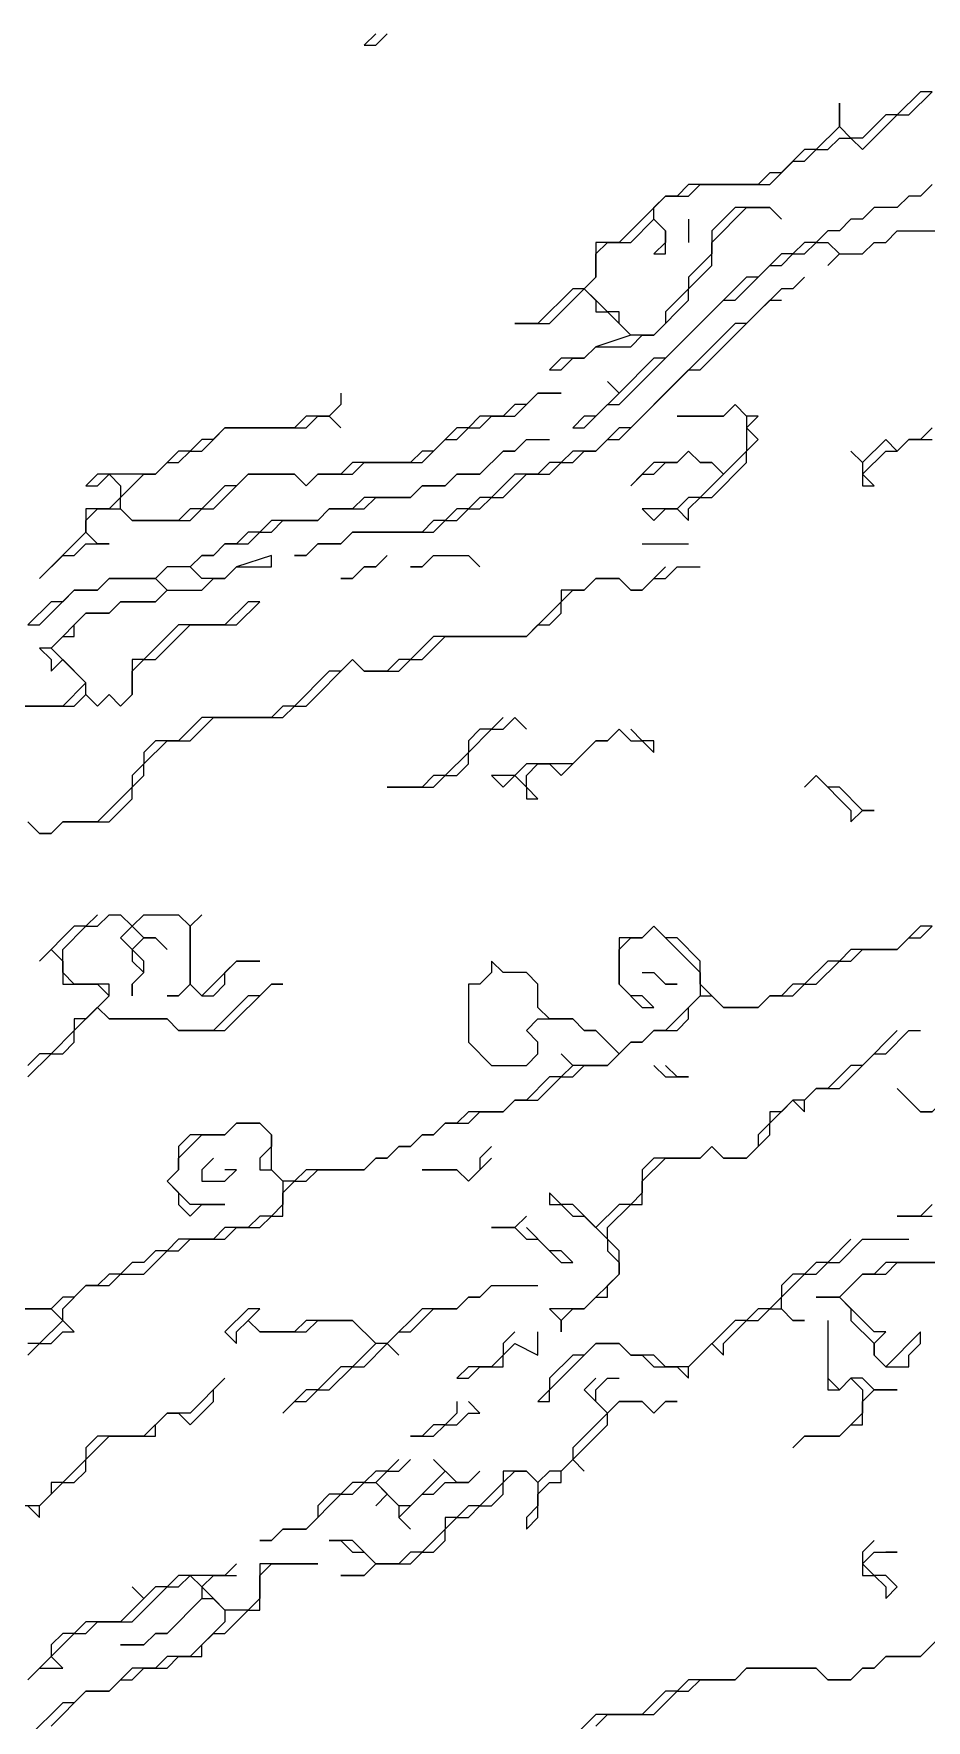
# Model space of a CAD drawing. Header units: metres. Extents: x 76363 to 76886, y 81203 to 81673.
# Drawn here: x 76630.8 to 76661.6, y 81321.6 to 81379.8 of the extents above; entities that cross this region are included whole.
import ezdxf

# ---------------------------------------------------------------- set-up
doc = ezdxf.new("R2010")
doc.units = ezdxf.units.M

msp = doc.modelspace()

# ---------------------------------------------------------------- linework, layer by layer
for points in [[(76642.6, 81379.8, 219.35), (76642.2, 81379.4, 219.33), (76642.6, 81379.4, 219.33), (76643, 81379.8, 219.345)], [(76661.8, 81377.8, 220.5), (76661.4, 81377.8, 220.425), (76660.6, 81377, 220.47), (76660.2, 81377, 220.425), (76659.4, 81376.2, 220.51), (76659, 81376.2, 220.457), (76658.6, 81376.6, 220.23), (76658.6, 81377.4, 220.22), (76658.6, 81376.6, 220.23), (76657.8, 81375.8, 220.31), (76657.4, 81375.8, 220.2), (76656.6, 81375, 220.24), (76656.2, 81375, 220.16), (76655.8, 81374.6, 220.18), (76653.4, 81374.6, 219.885), (76653, 81374.2, 219.865), (76652.6, 81374.2, 219.83), (76651, 81372.6, 219.76), (76650.2, 81372.6, 219.77), (76650.2, 81371.4, 219.72), (76649.8, 81371, 219.647), (76649.4, 81371, 219.62), (76648.2, 81369.8, 219.65), (76647.4, 81369.8, 219.655), (76648.6, 81369.8, 219.57), (76649.8, 81371, 219.647), (76650.2, 81370.6, 219.75), (76650.2, 81370.2, 219.82), (76650.6, 81370.2, 220.045), (76651.4, 81369.4, 220.43), (76650.2, 81369, 219.99), (76649.8, 81368.6, 220.06), (76649, 81368.6, 219.953), (76648.6, 81368.2, 219.96), (76649, 81368.2, 219.96), (76649.4, 81368.6, 220.015), (76649.8, 81368.6, 220.06), (76650.2, 81369, 219.99), (76651.4, 81369, 220.423), (76651.8, 81369.4, 220.655), (76652.2, 81369.4, 220.76), (76653.4, 81370.6, 220.648), (76653.4, 81371, 220.61), (76654.2, 81371.8, 220.817), (76654.2, 81372.6, 220.44), (76655.4, 81373.8, 220.34), (76656.2, 81373.8, 220.62), (76656.6, 81373.4, 221.057), (76656.2, 81373.8, 220.62), (76655, 81373.8, 220.295), (76654.2, 81373, 220.345), (76654.2, 81372.2, 220.58), (76653.4, 81371.4, 220.47), (76653.4, 81371, 220.61), (76652.6, 81370.2, 220.73), (76652.6, 81369.8, 220.71), (76652.2, 81369.4, 220.76), (76651.4, 81369.4, 220.43), (76651, 81369.8, 220.227), (76651, 81370.2, 220.23), (76650.6, 81370.2, 220.045), (76649.8, 81371, 219.647), (76650.2, 81371.4, 219.72), (76650.2, 81372.2, 219.75), (76650.6, 81372.6, 219.77), (76651.4, 81372.6, 219.76), (76652.2, 81373.4, 219.83), (76652.6, 81373, 220.09), (76652.6, 81372.6, 220.15), (76652.2, 81372.2, 220.05), (76652.6, 81372.2, 220.16), (76652.6, 81373, 220.09), (76652.2, 81373.4, 219.83), (76652.2, 81373.8, 219.885), (76652.6, 81374.2, 219.83), (76653.4, 81374.2, 219.9), (76653.8, 81374.6, 219.96), (76656.2, 81374.6, 220.22), (76657, 81375.4, 220.25), (76657.4, 81375.4, 220.303), (76657.8, 81375.8, 220.31), (76658.2, 81375.8, 220.34), (76658.6, 81376.2, 220.337), (76659, 81376.2, 220.457), (76659.4, 81375.8, 220.605), (76660.6, 81377, 220.47), (76661, 81377, 220.575), (76661.8, 81377.8, 220.5)], [(76661.8, 81374.6, 222.55), (76661.4, 81374.2, 222.737), (76661, 81374.2, 222.407), (76660.6, 81373.8, 222.542), (76659.8, 81373.8, 222.125), (76659.4, 81373.4, 222.357), (76659, 81373.4, 222.284), (76658.6, 81373, 222.365), (76658.2, 81373, 222.283), (76657.8, 81372.6, 222.302), (76657.4, 81372.6, 222.113), (76657, 81372.2, 222.268), (76656.6, 81372.2, 222.026), (76655.8, 81371.4, 222.043), (76655.4, 81371.4, 221.79), (76652.6, 81368.6, 221.498), (76652.2, 81368.6, 221.18), (76651, 81367.4, 221.355), (76650.6, 81367.8, 220.78), (76651, 81367.4, 221.355), (76650.2, 81366.6, 221.605), (76649.8, 81366.6, 221.264), (76649.4, 81366.2, 221.288), (76649.8, 81366.2, 221.508), (76650.6, 81367, 221.39), (76651, 81367, 221.7), (76654.6, 81370.6, 221.633), (76655, 81370.6, 221.96), (76656.2, 81371.8, 222.063), (76656.6, 81371.8, 222.28), (76657, 81372.2, 222.268), (76657.4, 81372.2, 222.437), (76657.8, 81372.6, 222.302), (76658.2, 81372.6, 222.57), (76658.6, 81372.2, 222.783), (76658.2, 81371.8, 222.69), (76658.6, 81372.2, 222.783), (76659.4, 81372.2, 222.745), (76659.8, 81372.6, 222.795), (76660.2, 81372.6, 222.72), (76660.6, 81373, 222.775), (76662.2, 81373, 222.845)], [(76653.4, 81373.4, 220.02), (76653.4, 81372.6, 220.21)], [(76657.4, 81371.4, 222.68), (76657, 81371, 222.58), (76656.6, 81371, 222.51), (76655.4, 81369.8, 222.23), (76655, 81369.8, 222.187), (76651.4, 81366.2, 221.903), (76651, 81366.2, 222.085), (76650.2, 81365.4, 221.957), (76649.4, 81365.4, 221.82), (76649, 81365, 221.615), (76648.6, 81365, 221.545), (76648.2, 81364.6, 221.565), (76647.4, 81364.6, 221.685), (76646.6, 81363.8, 221.77), (76646.2, 81363.8, 221.765), (76645.8, 81363.4, 221.675), (76645.4, 81363.4, 221.52), (76645, 81363, 221.43), (76644.6, 81363, 221.43), (76644.2, 81362.6, 221.41), (76641.8, 81362.6, 221.65), (76641.4, 81362.2, 221.64), (76640.6, 81362.2, 221.8), (76640.2, 81361.8, 221.62), (76639.8, 81361.8, 221.62), (76640.2, 81361.8, 221.62), (76640.6, 81362.2, 221.8), (76641.4, 81362.2, 221.64), (76641.8, 81362.6, 221.65), (76644.6, 81362.6, 221.44), (76645, 81363, 221.43), (76645.4, 81363, 221.51), (76645.8, 81363.4, 221.675), (76646.2, 81363.4, 221.57), (76646.6, 81363.8, 221.77), (76647, 81363.8, 221.593), (76647.8, 81364.6, 221.57), (76648.6, 81364.6, 221.41), (76649, 81365, 221.615), (76649.4, 81365, 221.74), (76649.8, 81365.4, 221.9), (76650.2, 81365.4, 221.957), (76650.6, 81365.8, 222.07), (76651, 81365.8, 221.92), (76653.4, 81368.2, 222.02), (76653.8, 81368.2, 221.94), (76656.2, 81370.6, 222.41), (76656.6, 81370.6, 222.338)], [(76641.4, 81367.4, 219.88), (76641.4, 81367, 219.898), (76641, 81366.6, 219.84), (76640.2, 81366.6, 219.92), (76639.8, 81366.2, 219.96), (76637.4, 81366.2, 219.92), (76637, 81365.8, 219.895), (76636.6, 81365.8, 219.9), (76636.2, 81365.4, 219.92), (76635.8, 81365.4, 219.92), (76635, 81364.6, 219.927), (76633, 81364.6, 219.86), (76632.6, 81364.2, 219.845), (76633, 81364.2, 219.84), (76633.4, 81364.6, 219.86), (76633.8, 81364.2, 219.92), (76633.8, 81363.8, 220.01), (76633.4, 81363.4, 220.03), (76632.6, 81363.4, 219.89), (76632.6, 81362.6, 220.115), (76631, 81361, 220.505), (76631.8, 81361.8, 220.24), (76632.2, 81361.8, 220.273), (76632.6, 81362.2, 220.215), (76633.4, 81362.2, 220.51), (76633, 81362.2, 220.36), (76632.6, 81362.6, 220.115), (76632.6, 81363, 220.017), (76633, 81363.4, 219.995), (76633.8, 81363.4, 220.11), (76634.2, 81363, 220.28), (76636.2, 81363, 220.39), (76636.6, 81363.4, 220.365), (76637, 81363.4, 220.4), (76638.2, 81364.6, 220.215), (76639.8, 81364.6, 220.37), (76640.2, 81364.2, 220.465), (76640.6, 81364.6, 220.445), (76641.8, 81364.6, 220.48), (76642.2, 81365, 220.345), (76644.2, 81365, 220.49), (76645, 81365.8, 220.295), (76645.4, 81365.8, 220.4), (76645.8, 81366.2, 220.265), (76646.2, 81366.2, 220.32), (76646.6, 81366.6, 220.28), (76647.4, 81366.6, 220.27), (76648.2, 81367.4, 220.035), (76649, 81367.4, 220.27), (76648.2, 81367.4, 220.035), (76647.8, 81367, 220.07), (76647.4, 81367, 220.105), (76647, 81366.6, 220.28), (76646.2, 81366.6, 220.21), (76645.8, 81366.2, 220.265), (76645.4, 81366.2, 220.235), (76644.6, 81365.4, 220.355), (76644.2, 81365.4, 220.39), (76643.8, 81365, 220.53), (76641.8, 81365, 220.345), (76641.4, 81364.6, 220.37), (76640.6, 81364.6, 220.445), (76640.2, 81364.2, 220.465), (76639.8, 81364.6, 220.37), (76638.2, 81364.6, 220.215), (76637.8, 81364.2, 220.245), (76637.4, 81364.2, 220.28), (76636.6, 81363.4, 220.365), (76636.2, 81363.4, 220.33), (76635.8, 81363, 220.39), (76634.2, 81363, 220.28), (76633.8, 81363.4, 220.11), (76633.8, 81363.8, 220.01), (76634.6, 81364.6, 219.927), (76635, 81364.6, 219.927), (76635.4, 81365, 219.94), (76635.8, 81365, 219.94), (76636.2, 81365.4, 219.92), (76636.6, 81365.4, 219.93), (76637.4, 81366.2, 219.92), (76640.2, 81366.2, 219.94), (76640.6, 81366.6, 219.84), (76641, 81366.6, 219.84), (76641.4, 81366.2, 219.98), (76641, 81366.6, 219.84), (76641.4, 81367, 219.898)], [(76655, 81367, 220.23), (76654.6, 81366.6, 220.28), (76653, 81366.6, 221.073), (76654.6, 81366.6, 220.28), (76655, 81367, 220.23), (76655.4, 81366.6, 219.87), (76655.4, 81365.4, 218.563), (76654.6, 81364.6, 218), (76654.2, 81365, 218.752), (76653.8, 81365, 219.066), (76653.4, 81365.4, 219.82), (76653, 81365, 220.034), (76652.2, 81365, 220.665), (76651.4, 81364.2, 220.16), (76651.8, 81364.6, 220.37), (76652.2, 81364.6, 220.115), (76652.6, 81365, 220.37), (76653, 81365, 220.034), (76653.4, 81365.4, 219.82), (76653.8, 81365, 219.066), (76654.2, 81365, 218.752), (76654.6, 81364.6, 218), (76653.8, 81363.8, 217.377), (76653.4, 81363.8, 217.674), (76653, 81363.4, 217.54), (76651.8, 81363.4, 218.684), (76652.2, 81363, 217.443), (76652.6, 81363.4, 217.962), (76653, 81363.4, 217.54), (76653.4, 81363, 216.668), (76653.4, 81363.4, 216.99), (76653.8, 81363.8, 217.377), (76654.2, 81363.8, 217.273), (76655.4, 81365, 218.208), (76655.4, 81365.4, 218.563), (76655.8, 81365.8, 218.9), (76655.4, 81366.2, 219.468), (76655.8, 81366.6, 219.518), (76655.4, 81366.6, 219.87)], [(76661.8, 81366.2, 217.795), (76661.4, 81365.8, 217.563), (76661, 81365.8, 217.75), (76660.6, 81365.4, 217.5), (76660.2, 81365.8, 217.847), (76659.4, 81365, 217.486), (76659, 81365.4, 217.945), (76659.4, 81365, 217.486), (76659.4, 81364.2, 216.84), (76659.8, 81364.2, 216.835), (76659.4, 81364.6, 217.08), (76660.2, 81365.4, 217.46), (76660.6, 81365.4, 217.5), (76661, 81365.8, 217.75), (76661.8, 81365.8, 217.483)], [(76629.8, 81356.6, 221.138), (76632.2, 81356.6, 220.58), (76632.6, 81357, 220.33), (76633, 81356.6, 219.458), (76633.4, 81357, 219.292), (76633.8, 81356.6, 218.688), (76634.2, 81357, 218.715), (76634.2, 81357.8, 219.938), (76634.6, 81358.2, 220.32), (76635, 81358.2, 220.103), (76636.2, 81359.4, 221.015), (76637.8, 81359.4, 220.27), (76638.6, 81360.2, 220.717), (76638.2, 81360.2, 220.736), (76637.4, 81359.4, 220.455), (76635.8, 81359.4, 221.15), (76634.6, 81358.2, 220.32), (76634.2, 81358.2, 220.313), (76634.2, 81357, 218.715), (76633.8, 81356.6, 218.688), (76633.4, 81357, 219.292), (76633, 81356.6, 219.458), (76632.6, 81357, 220.33), (76632.6, 81357.4, 220.308), (76631.4, 81358.6, 221.75), (76631.8, 81359, 221.76), (76632.2, 81359, 221.57), (76632.2, 81359.4, 221.7), (76632.6, 81359.8, 221.6), (76633.4, 81359.8, 221.6), (76633.8, 81360.2, 221.73), (76635, 81360.2, 221.8), (76635.4, 81360.6, 221.743), (76636.6, 81360.6, 221.74), (76637, 81361, 221.715), (76637.4, 81361, 221.56), (76637.8, 81361.4, 221.615), (76639, 81361.4, 221.495), (76639, 81361.8, 221.63), (76637.8, 81361.4, 221.615), (76637.4, 81361, 221.56), (76636.6, 81361, 221.755), (76636.2, 81361.4, 221.352), (76636.6, 81361.8, 221.17), (76637, 81361.8, 221.215), (76637.4, 81362.2, 221.21), (76638.2, 81362.2, 221.495), (76638.6, 81362.6, 221.36), (76639, 81362.6, 221.563), (76639.4, 81363, 221.375), (76640.6, 81363, 221.525), (76641, 81363.4, 221.182), (76642.2, 81363.4, 221.32), (76642.6, 81363.8, 221.15), (76643.8, 81363.8, 221.19), (76644.2, 81364.2, 221.024), (76645, 81364.2, 221.29), (76645.4, 81364.6, 221.067), (76646.2, 81364.6, 221.305), (76647, 81365.4, 221.145), (76647.4, 81365.4, 221.165), (76647.8, 81365.8, 220.93), (76648.6, 81365.8, 221.12)], [(76647.8, 81365.8, 220.93), (76647.4, 81365.4, 221.165), (76647, 81365.4, 221.145), (76646.2, 81364.6, 221.305), (76645.4, 81364.6, 221.067), (76645, 81364.2, 221.29), (76644.2, 81364.2, 221.024), (76643.8, 81363.8, 221.19), (76642.2, 81363.8, 221.017), (76641.8, 81363.4, 221.23), (76641, 81363.4, 221.182), (76640.6, 81363, 221.525), (76639, 81363, 221.17), (76638.6, 81362.6, 221.36), (76638.2, 81362.6, 221.3), (76637.8, 81362.2, 221.32), (76637.4, 81362.2, 221.21), (76637, 81361.8, 221.215), (76636.6, 81361.8, 221.17), (76636.2, 81361.4, 221.352), (76635.4, 81361.4, 221.205), (76635, 81361, 221.507), (76633.4, 81361, 221.19), (76633, 81360.6, 221.287), (76632.2, 81360.6, 221.113), (76631.8, 81360.2, 221.332), (76631.4, 81360.2, 221.085), (76630.6, 81359.4, 221.3)], [(76651.8, 81362.2, 217.206), (76653.4, 81362.2, 216.032)], [(76652.6, 81361.4, 215.588), (76651.8, 81360.6, 214.132), (76651.4, 81360.6, 214.42), (76651, 81361, 215.527), (76650.2, 81361, 215.488), (76649.8, 81360.6, 214.95), (76649, 81360.6, 215.55), (76649, 81360.2, 214.807), (76647.8, 81359, 213.775), (76644.6, 81359, 214.88), (76643.8, 81358.2, 214.415), (76643.4, 81358.2, 214.74), (76643, 81357.8, 214.332), (76642.2, 81357.8, 214.721), (76641.8, 81358.2, 215.58), (76641.4, 81357.8, 214.883), (76641, 81357.8, 215.048), (76639.8, 81356.6, 214.633), (76639.4, 81356.6, 215.053), (76639, 81356.2, 214.65), (76636.6, 81356.2, 215.414), (76635.8, 81355.4, 214.979), (76635, 81355.4, 215.47), (76634.6, 81355, 215.218), (76634.6, 81354.6, 214.586), (76634.2, 81354.2, 214.4), (76634.2, 81353.8, 213.757), (76633, 81352.6, 213.088), (76631.8, 81352.6, 213.464), (76631.4, 81352.2, 213.19), (76631, 81352.2, 213.29), (76630.6, 81352.6, 213.852)], [(76630.6, 81352.6, 213.852), (76631, 81352.2, 213.29), (76631.4, 81352.2, 213.19), (76631.8, 81352.6, 213.464), (76633.4, 81352.6, 212.777), (76634.2, 81353.4, 213.31), (76634.2, 81353.8, 213.757), (76634.6, 81354.2, 214.01), (76634.6, 81354.6, 214.586), (76635.4, 81355.4, 215.23), (76636.2, 81355.4, 214.67), (76637, 81356.2, 215.337), (76639.4, 81356.2, 214.487), (76639.8, 81356.6, 214.633), (76640.2, 81356.6, 214.385), (76641.8, 81358.2, 215.58), (76642.2, 81357.8, 214.721), (76643.4, 81357.8, 214.042), (76643.8, 81358.2, 214.415), (76644.2, 81358.2, 214.19), (76645, 81359, 214.705), (76647.8, 81359, 213.775), (76648.2, 81359.4, 214.326), (76648.6, 81359.4, 213.96), (76649, 81359.8, 214.353), (76649, 81360.2, 214.807), (76649.4, 81360.6, 215.239), (76649.8, 81360.6, 214.95), (76650.2, 81361, 215.488), (76651, 81361, 215.527), (76651.4, 81360.6, 214.42), (76651.8, 81360.6, 214.132), (76652.2, 81361, 214.868), (76652.6, 81361, 214.523), (76653, 81361.4, 215.298), (76653.8, 81361.4, 215.077)], [(76643, 81361.8, 221.05), (76642.6, 81361.4, 220.8), (76642.2, 81361.4, 220.78), (76641.8, 81361, 220.608), (76641.4, 81361, 220.724), (76641.8, 81361, 220.608), (76642.2, 81361.4, 220.78), (76642.6, 81361.4, 220.8)], [(76644.6, 81361.8, 220.94), (76644.2, 81361.4, 220.547), (76643.8, 81361.4, 220.536), (76644.2, 81361.4, 220.547), (76644.6, 81361.8, 220.94), (76645.8, 81361.8, 220.225), (76646.2, 81361.4, 219.348), (76645.8, 81361.8, 220.225)], [(76630.6, 81359.4, 221.3), (76631, 81359.4, 221.585), (76632.2, 81360.6, 221.113), (76633, 81360.6, 221.287), (76633.4, 81361, 221.19), (76635, 81361, 221.507), (76635.4, 81360.6, 221.743), (76635, 81360.2, 221.8), (76633.8, 81360.2, 221.73), (76633.4, 81359.8, 221.6), (76632.6, 81359.8, 221.6), (76631.4, 81358.6, 221.75), (76631, 81358.6, 221.75), (76631.4, 81358.2, 221.535), (76631.4, 81357.8, 221.28), (76631.8, 81358.2, 221.327), (76632.6, 81357.4, 220.308), (76631.8, 81356.6, 220.752), (76629.4, 81356.6, 221.13)], [(76647, 81356.2, 212.355), (76646.6, 81355.8, 212.26), (76646.2, 81355.8, 212.45), (76645.8, 81355.4, 212.325), (76645.8, 81355, 212.19), (76645, 81354.2, 212.08), (76644.6, 81354.2, 212.27), (76644.2, 81353.8, 212.3), (76643, 81353.8, 212.37), (76644.6, 81353.8, 212.14), (76645, 81354.2, 212.08), (76645.4, 81354.2, 212.045), (76645.8, 81354.6, 212.015), (76645.8, 81355, 212.19), (76646.6, 81355.8, 212.26), (76647, 81355.8, 212.06), (76647.4, 81356.2, 212.24), (76647.8, 81355.8, 212.06), (76647.4, 81356.2, 212.24)], [(76651, 81355.8, 212.032), (76650.6, 81355.4, 211.92), (76650.2, 81355.4, 211.97), (76649.4, 81354.6, 211.62), (76647.8, 81354.6, 211.782), (76647.4, 81354.2, 211.65), (76646.6, 81354.2, 211.77), (76647, 81353.8, 211.64), (76647.4, 81354.2, 211.65), (76647.8, 81353.8, 211.44), (76647.8, 81353.4, 211.42), (76648.2, 81353.4, 211.417), (76647.8, 81353.8, 211.44), (76647.8, 81354.2, 211.53), (76648.2, 81354.6, 211.74), (76648.6, 81354.6, 211.71), (76649, 81354.2, 211.53), (76650.2, 81355.4, 211.97), (76650.6, 81355.4, 211.92), (76651, 81355.8, 212.032), (76651.4, 81355.4, 211.995), (76651.8, 81355.4, 212.01), (76652.2, 81355, 211.84), (76652.2, 81355.4, 212.03), (76651.8, 81355.4, 212.01), (76651.4, 81355.8, 212.13)], [(76657.8, 81354.2, 211.89), (76657.4, 81353.8, 211.71), (76657.8, 81354.2, 211.89), (76659, 81353, 211.63), (76659, 81352.6, 211.58), (76659.4, 81353, 211.71), (76659.8, 81353, 211.817), (76659.4, 81353, 211.71), (76658.6, 81353.8, 211.86), (76658.2, 81353.8, 211.745)], [(76633, 81349.4, 211.453), (76632.6, 81349, 211.43), (76632.2, 81349, 211.51), (76631, 81347.8, 211.825), (76631.4, 81348.2, 211.785), (76631.8, 81347.8, 211.46), (76631.8, 81347, 211.34), (76633, 81347, 211.19), (76633.4, 81346.6, 211.02), (76632.6, 81345.8, 210.725), (76632.2, 81345.8, 210.87), (76632.2, 81345.4, 210.74), (76631.4, 81344.6, 210.895), (76631, 81344.6, 210.97), (76630.6, 81344.2, 211.075)], [(76630.6, 81343.8, 210.93), (76631.4, 81344.6, 210.895), (76631.8, 81344.6, 210.78), (76632.2, 81345, 210.72), (76632.2, 81345.4, 210.74), (76633, 81346.2, 210.845), (76633.4, 81345.8, 210.6), (76635.4, 81345.8, 211.108), (76635.8, 81345.4, 211.075), (76637.4, 81345.4, 210.87), (76639, 81347, 211.33), (76639.4, 81347, 211.32), (76639, 81347, 211.33), (76638.6, 81346.6, 211.175), (76638.2, 81346.6, 211.19), (76637, 81345.4, 210.99), (76635.8, 81345.4, 211.075), (76635.4, 81345.8, 211.108), (76633.4, 81345.8, 210.6), (76633, 81346.2, 210.845), (76633.4, 81346.6, 211.02), (76633.4, 81347, 211.075), (76632.2, 81347, 211.29), (76631.8, 81347.4, 211.405), (76631.8, 81348.2, 211.55), (76632.6, 81349, 211.43), (76633, 81349, 211.23), (76633.4, 81349.4, 211.45), (76633.8, 81349.4, 211.38), (76634.2, 81349, 211.235), (76633.8, 81348.6, 211.18), (76634.2, 81348.2, 211.125), (76634.2, 81347.8, 211.07), (76634.6, 81347.4, 210.89), (76634.2, 81347, 210.88), (76634.2, 81346.6, 210.87), (76634.2, 81347, 210.88), (76634.6, 81347.4, 210.89), (76634.6, 81347.8, 211.1), (76634.2, 81348.2, 211.125), (76634.6, 81348.6, 211.37), (76635, 81348.6, 211.405), (76635.4, 81348.2, 211.385), (76635, 81348.6, 211.405), (76634.6, 81348.6, 211.37), (76634.2, 81349, 211.235), (76634.6, 81349.4, 211.47), (76635.8, 81349.4, 211.785), (76636.2, 81349, 211.725), (76636.2, 81347, 211.645), (76635.8, 81346.6, 211.52), (76635.4, 81346.6, 211.39), (76635.8, 81346.6, 211.52), (76636.2, 81347, 211.645), (76636.6, 81346.6, 211.735), (76637, 81346.6, 211.72), (76637.4, 81347, 211.75), (76637.4, 81347.4, 211.65), (76637.8, 81347.8, 211.59), (76638.6, 81347.8, 211.59), (76637.8, 81347.8, 211.59), (76636.6, 81346.6, 211.735), (76636.2, 81347, 211.645), (76636.2, 81349, 211.725), (76636.6, 81349.4, 211.9)], [(76661.8, 81349, 211.525), (76661.4, 81349, 211.41), (76660.6, 81348.2, 211.197), (76659, 81348.2, 211.15), (76658.6, 81347.8, 211.13), (76658.2, 81347.8, 211.21), (76657.4, 81347, 211.29), (76657, 81347, 211.26), (76656.6, 81346.6, 211.17), (76656.2, 81346.6, 211.13), (76655.8, 81346.2, 210.96), (76654.6, 81346.2, 210.812), (76653.8, 81347, 210.89), (76653.8, 81347.8, 211.017), (76653, 81348.6, 210.965), (76652.6, 81348.6, 210.885), (76652.2, 81349, 210.91), (76651.8, 81348.6, 210.97), (76651, 81348.6, 210.97), (76651, 81347, 211.13), (76651.8, 81346.2, 210.807), (76652.2, 81346.2, 211.013), (76651.8, 81346.6, 211.237), (76651.4, 81346.6, 211), (76651, 81347, 211.13), (76651, 81348.2, 211.03), (76651.4, 81348.6, 210.997), (76651.8, 81348.6, 210.97), (76652.2, 81349, 210.91), (76653.8, 81347.4, 211.02), (76653.8, 81346.6, 210.905), (76652.6, 81345.4, 210.873), (76652.2, 81345.4, 210.82), (76651.8, 81345, 210.81), (76651.4, 81345, 210.833), (76651, 81344.6, 210.83), (76650.2, 81345.4, 211.06), (76649.8, 81345.4, 211.17), (76649.4, 81345.8, 211.235), (76648.6, 81345.8, 211.31), (76648.2, 81346.2, 211.33), (76648.2, 81347, 211.215), (76647.8, 81347.4, 211.23), (76647, 81347.4, 211.43), (76646.6, 81347.8, 211.49), (76646.6, 81347.4, 211.47), (76646.2, 81347, 211.52), (76645.8, 81347, 211.53), (76645.8, 81345, 211.34), (76646.6, 81344.2, 211.02), (76647.8, 81344.2, 211.02), (76648.2, 81344.6, 210.99), (76648.2, 81345, 211.23), (76647.8, 81345.4, 211.605), (76648.2, 81345.8, 211.39), (76649.4, 81345.8, 211.235), (76649.8, 81345.4, 211.17), (76650.2, 81345.4, 211.06), (76651, 81344.6, 210.83), (76650.6, 81344.2, 210.562), (76649.4, 81344.2, 210.58), (76649, 81344.6, 210.915), (76649.4, 81344.2, 210.58), (76649, 81343.8, 210.69), (76648.6, 81343.8, 210.765), (76647.8, 81343, 210.735), (76647.4, 81343, 210.735), (76647, 81342.6, 210.71), (76645.8, 81342.6, 210.8), (76645.4, 81342.2, 210.86), (76645, 81342.2, 210.86), (76644.6, 81341.8, 210.885), (76644.2, 81341.8, 210.85), (76643.8, 81341.4, 210.9), (76643.4, 81341.4, 210.98), (76643, 81341, 210.97), (76642.6, 81341, 210.985), (76642.2, 81340.6, 210.95), (76640.2, 81340.6, 210.885), (76639.8, 81340.2, 210.83), (76639.4, 81340.2, 210.87), (76639, 81340.6, 210.89), (76639, 81341.8, 210.865), (76638.6, 81342.2, 210.81), (76637.8, 81342.2, 210.85), (76637.4, 81341.8, 210.94), (76636.2, 81341.8, 210.835), (76635.8, 81341.4, 210.78), (76635.8, 81340.6, 210.785), (76635.4, 81340.2, 210.677), (76635.8, 81339.8, 210.935), (76635.8, 81339.4, 210.925), (76636.2, 81339, 210.95), (76636.6, 81339.4, 211.397), (76637.4, 81339.4, 211.247), (76636.2, 81339.4, 211.185), (76635.4, 81340.2, 210.677), (76635.8, 81340.6, 210.785), (76635.8, 81341, 210.8), (76636.6, 81341.8, 210.87), (76637.4, 81341.8, 210.94), (76637.8, 81342.2, 210.85), (76638.6, 81342.2, 210.81), (76639, 81341.8, 210.865), (76639, 81341.4, 210.927), (76638.6, 81341, 211.055), (76638.6, 81340.6, 211.04), (76639, 81340.6, 210.89), (76639.4, 81340.2, 210.87), (76639.4, 81339.4, 210.56), (76639, 81339, 210.465), (76638.6, 81339, 210.74), (76638.2, 81338.6, 210.72), (76637.4, 81338.6, 210.88), (76637, 81338.2, 210.728), (76635.8, 81338.2, 210.79), (76635.4, 81337.8, 210.85), (76635, 81337.8, 210.855), (76634.6, 81337.4, 210.84), (76634.2, 81337.4, 210.84), (76633.8, 81337, 210.797), (76633.4, 81337, 210.9), (76633, 81336.6, 210.81), (76632.6, 81336.6, 210.81), (76632.2, 81336.2, 210.91), (76631.8, 81336.2, 211.02), (76631.4, 81335.8, 211.01), (76629.8, 81335.8, 211.01), (76631.4, 81335.8, 211.01), (76631.8, 81335.4, 210.755), (76631, 81334.6, 210.765), (76630.6, 81334.6, 210.78)], [(76630.6, 81334.2, 210.71), (76631, 81334.6, 210.765), (76631.4, 81334.6, 210.73), (76631.8, 81335, 210.62), (76632.2, 81335, 210.457), (76631.8, 81335.4, 210.755), (76631.8, 81335.8, 211.01), (76632.6, 81336.6, 210.81), (76633.4, 81336.6, 210.8), (76633.8, 81337, 210.797), (76634.6, 81337, 210.82), (76635.4, 81337.8, 210.85), (76635.8, 81337.8, 210.78), (76636.2, 81338.2, 210.795), (76637.4, 81338.2, 210.71), (76637.8, 81338.6, 210.84), (76638.6, 81338.6, 210.525), (76639, 81339, 210.465), (76639.4, 81339, 210.33), (76639.4, 81339.8, 210.803), (76639.8, 81340.2, 210.83), (76640.2, 81340.2, 210.79), (76640.6, 81340.6, 210.915), (76642.2, 81340.6, 210.95), (76642.6, 81341, 210.985), (76643, 81341, 210.97), (76643.4, 81341.4, 210.98), (76643.8, 81341.4, 210.9), (76644.2, 81341.8, 210.85), (76644.6, 81341.8, 210.885), (76645, 81342.2, 210.86), (76645.8, 81342.2, 210.762), (76646.2, 81342.6, 210.72), (76647, 81342.6, 210.71), (76647.4, 81343, 210.735), (76648.2, 81343, 210.73), (76649, 81343.8, 210.69), (76649.4, 81343.8, 210.495), (76649.8, 81344.2, 210.55), (76650.6, 81344.2, 210.562), (76651.4, 81345, 210.833), (76651.8, 81345, 210.81), (76652.2, 81345.4, 210.82), (76653, 81345.4, 210.9), (76653.4, 81345.8, 210.91), (76653.4, 81346.2, 211.133), (76653.8, 81346.6, 210.905), (76654.2, 81346.6, 210.95), (76654.6, 81346.2, 210.812), (76655.8, 81346.2, 210.96), (76656.2, 81346.6, 211.13), (76657, 81346.6, 211.32), (76657.4, 81347, 211.29), (76657.8, 81347, 211.18), (76658.6, 81347.8, 211.13), (76659, 81347.8, 211.107), (76659.4, 81348.2, 211.15), (76660.6, 81348.2, 211.197), (76661, 81348.6, 211.32), (76661.4, 81348.6, 211.4), (76661.8, 81349, 211.525)], [(76651.8, 81347.4, 211.49), (76652.2, 81347.4, 211.447), (76652.6, 81347, 211.44), (76653, 81347, 211.36), (76652.6, 81347, 211.44), (76652.2, 81347.4, 211.447)], [(76660.6, 81345.4, 207.712), (76659.4, 81344.2, 206.327), (76659, 81344.2, 206.562), (76658.2, 81343.4, 206.186), (76657.8, 81343.4, 206.385), (76657.4, 81343, 205.972), (76657, 81343, 206), (76656.6, 81342.6, 205.445), (76656.2, 81342.6, 205.782), (76656.2, 81342.2, 205.267), (76655.8, 81341.8, 205.1), (76655.8, 81341.4, 204.58), (76655.4, 81341, 204.34), (76654.6, 81341, 204.538), (76654.2, 81341.4, 205.183), (76653.8, 81341, 204.667), (76652.2, 81341, 205.282), (76651.8, 81340.6, 205.073), (76651.8, 81339.8, 204.28), (76651.4, 81339.4, 204.415), (76651, 81339.4, 204.805), (76650.2, 81338.6, 204.203), (76649.4, 81339.4, 206.257), (76649, 81339.4, 206.498), (76648.6, 81339.8, 207.274), (76648.6, 81339.4, 206.678), (76649, 81339.4, 206.498), (76649.4, 81339, 205.647), (76649.8, 81339, 205.225), (76650.6, 81338.2, 203.513), (76650.6, 81337.8, 203.32), (76651, 81337.4, 202.83), (76651, 81337, 202.528), (76649.8, 81335.8, 201.875), (76648.6, 81335.8, 202.368), (76649, 81335.4, 201.735), (76649, 81335, 201.437), (76649, 81335.4, 201.735), (76649.4, 81335.8, 202.14), (76649.8, 81335.8, 201.875), (76650.2, 81336.2, 202.492), (76650.6, 81336.2, 202.072), (76650.6, 81336.6, 202.474), (76651, 81337, 202.528), (76651, 81337.8, 203.02), (76650.6, 81338.2, 203.513), (76650.6, 81338.6, 203.86), (76651.4, 81339.4, 204.415), (76651.8, 81339.4, 204.01), (76651.8, 81340.2, 204.604), (76652.6, 81341, 205.083), (76653.8, 81341, 204.667), (76654.2, 81341.4, 205.183), (76654.6, 81341, 204.538), (76655.4, 81341, 204.34), (76656.2, 81341.8, 204.945), (76656.2, 81342.2, 205.267), (76657, 81343, 206), (76657.4, 81342.6, 205.4), (76657.4, 81343, 205.972), (76657.8, 81343.4, 206.385), (76658.6, 81343.4, 205.827), (76659.8, 81344.6, 206.794), (76660.2, 81344.6, 206.623), (76661, 81345.4, 207.525), (76661.4, 81345.4, 207.32)], [(76665.8, 81344.6, 204.888), (76665.4, 81344.2, 204.607), (76665, 81344.2, 204.922), (76664.6, 81343.8, 204.43), (76664.2, 81343.8, 204.596), (76663.8, 81343.4, 204.195), (76663, 81343.4, 204.493), (76662.6, 81343, 204.047), (76662.2, 81343, 204.157), (76661.8, 81342.6, 203.887), (76661.4, 81342.6, 204.027), (76660.6, 81343.4, 205.093), (76661.4, 81342.6, 204.027), (76661.8, 81342.6, 203.887), (76662.2, 81343, 204.157), (76662.6, 81343, 204.047), (76663, 81343.4, 204.493), (76663.8, 81343.4, 204.195), (76664.2, 81343.8, 204.596), (76664.6, 81343.8, 204.43), (76665, 81344.2, 204.922), (76665.8, 81344.2, 204.376), (76666.2, 81344.6, 204.725), (76669.8, 81344.6, 204.184)], [(76652.2, 81344.2, 210.257), (76652.6, 81343.8, 209.75), (76653.4, 81343.8, 209.328), (76653, 81343.8, 209.57), (76652.6, 81344.2, 210.15)], [(76637, 81341, 211.293), (76636.6, 81340.6, 211.446), (76636.6, 81340.2, 211.647), (76637.4, 81340.2, 211.56), (76637.8, 81340.6, 211.39), (76637.4, 81340.6, 211.545)], [(76646.6, 81341.4, 209.997), (76646.2, 81341, 209.977), (76646.2, 81340.6, 209.726), (76645.8, 81340.2, 209.547), (76645.4, 81340.6, 209.95), (76644.2, 81340.6, 210.37), (76645.4, 81340.6, 209.95), (76645.8, 81340.2, 209.547), (76646.6, 81341, 209.75)], [(76661.8, 81339.4, 201.663), (76661.4, 81339, 201.51), (76660.6, 81339, 201.528), (76661.8, 81339, 201.41)], [(76647.8, 81339, 206.89), (76647.4, 81338.6, 206.887), (76646.6, 81338.6, 207.287), (76647.4, 81338.6, 206.887), (76647.8, 81338.2, 206.18), (76648.2, 81338.2, 206.062), (76649, 81337.4, 204.838), (76649.4, 81337.4, 204.471), (76649, 81337.8, 205.157), (76648.6, 81337.8, 205.44), (76647.8, 81338.6, 206.5)], [(76659, 81338.2, 201.417), (76658.2, 81337.4, 201.335), (76657.8, 81337.4, 201.33), (76657.4, 81337, 201.275), (76657, 81337, 201.415), (76656.6, 81336.6, 201.25), (76656.6, 81336.2, 200.977), (76656.2, 81335.8, 200.83), (76655.8, 81335.8, 200.857), (76655.4, 81335.4, 200.72), (76655, 81335.4, 200.755), (76653.4, 81333.8, 200.5), (76652.6, 81333.8, 200.67), (76652.2, 81334.2, 200.803), (76651.4, 81334.2, 200.718), (76651, 81334.6, 200.895), (76650.2, 81334.6, 200.957), (76649.8, 81334.2, 200.92), (76649.4, 81334.2, 201), (76648.6, 81333.4, 200.957), (76648.6, 81333, 200.83), (76648.2, 81332.6, 200.85), (76648.6, 81332.6, 200.695), (76648.6, 81333, 200.83), (76650.2, 81334.6, 200.957), (76651, 81334.6, 200.895), (76651.4, 81334.2, 200.718), (76651.8, 81334.2, 200.715), (76652.2, 81333.8, 200.5), (76653, 81333.8, 200.625), (76653.4, 81333.4, 200.37), (76653.4, 81333.8, 200.5), (76654.2, 81334.6, 200.69), (76654.6, 81334.2, 200.325), (76654.6, 81334.6, 200.495), (76655.4, 81335.4, 200.72), (76655.8, 81335.4, 200.64), (76656.2, 81335.8, 200.83), (76656.6, 81335.8, 200.765), (76657, 81335.4, 200.675), (76657.4, 81335.4, 200.73), (76657, 81335.4, 200.675), (76656.6, 81335.8, 200.765), (76656.6, 81336.2, 200.977), (76657.4, 81337, 201.275), (76657.8, 81337, 201.24), (76658.2, 81337.4, 201.335), (76658.6, 81337.4, 201.1), (76659.4, 81338.2, 201.29), (76661, 81338.2, 201.01)], [(76665.4, 81337.4, 200.78), (76660.2, 81337.4, 201.02), (76659.8, 81337, 201.04), (76659.4, 81337, 201.062), (76658.6, 81336.2, 201.125), (76657.8, 81336.2, 201.01), (76658.6, 81336.2, 201.125), (76659, 81335.8, 201.287), (76659, 81335.4, 201.28), (76659.8, 81334.6, 201.595), (76659.8, 81334.2, 201.58), (76660.2, 81333.8, 201.32), (76661, 81333.8, 201.315), (76661, 81334.2, 201.375), (76661.4, 81334.6, 201.35), (76661.4, 81335, 201.42), (76660.2, 81333.8, 201.32), (76659.8, 81334.2, 201.58), (76659.8, 81334.6, 201.595), (76660.2, 81335, 201.68), (76659.8, 81335, 201.605), (76658.6, 81336.2, 201.125), (76659.4, 81337, 201.062), (76660.2, 81337, 201.01), (76660.6, 81337.4, 200.94), (76665.8, 81337.4, 200.77)], [(76646.6, 81336.6, 204.192), (76646.2, 81336.2, 203.866), (76645.8, 81336.2, 204.002), (76645.4, 81335.8, 203.84), (76644.2, 81335.8, 204.386), (76643, 81334.6, 203.657), (76642.6, 81334.6, 203.763), (76641.8, 81335.4, 204.953), (76640.2, 81335.4, 205.485), (76639.8, 81335, 205.33), (76638.6, 81335, 205.89), (76638.2, 81335.4, 206.505), (76638.6, 81335.8, 206.947), (76638.2, 81335.8, 207.218), (76637.4, 81335, 206.612), (76637.8, 81334.6, 205.875), (76637.8, 81335, 206.2), (76638.2, 81335.4, 206.505), (76638.6, 81335, 205.89), (76640.2, 81335, 205.012), (76640.6, 81335.4, 205.29), (76641.8, 81335.4, 204.953), (76642.6, 81334.6, 203.763), (76641.8, 81333.8, 203.53), (76641.4, 81333.8, 203.707), (76640.6, 81333, 203.365), (76640.2, 81333, 203.615), (76639.4, 81332.2, 203.493), (76639.8, 81332.6, 203.542), (76640.2, 81332.6, 203.3), (76640.6, 81333, 203.365), (76641, 81333, 203.27), (76641.8, 81333.8, 203.53), (76642.2, 81333.8, 203.3), (76643, 81334.6, 203.657), (76643.4, 81334.2, 203.317), (76643, 81334.6, 203.657), (76643.4, 81335, 203.98), (76643.8, 81335, 203.82), (76644.6, 81335.8, 204.17), (76645.4, 81335.8, 203.84), (76645.8, 81336.2, 204.002), (76646.2, 81336.2, 203.866), (76646.6, 81336.6, 204.192), (76648.2, 81336.6, 203.76)], [(76634.2, 81335.8, 210.19)], [(76658.2, 81335.4, 200.975), (76658.2, 81333, 200.45), (76658.6, 81333, 200.6), (76659, 81333.4, 200.93), (76659.4, 81333, 200.82), (76659.4, 81332.2, 200.72), (76658.6, 81331.4, 200.61), (76657.4, 81331.4, 200.16), (76657, 81331, 200.36), (76657.4, 81331.4, 200.16), (76658.6, 81331.4, 200.61), (76659, 81331.8, 200.585), (76659.4, 81331.8, 200.723), (76659.4, 81332.6, 200.81), (76659.8, 81333, 201.015), (76660.6, 81333, 201.21), (76659.8, 81333, 201.015), (76659.4, 81333.4, 200.995), (76659, 81333.4, 200.93), (76658.6, 81333, 200.6), (76658.2, 81333.4, 200.54)], [(76647.4, 81335, 202.246), (76647, 81334.6, 202.09), (76647, 81334.2, 201.92), (76646.6, 81333.8, 201.945), (76645.8, 81333.8, 202.242), (76645.4, 81333.4, 202.16), (76645.8, 81333.4, 202), (76646.2, 81333.8, 202.11), (76647, 81333.8, 201.693), (76647, 81334.2, 201.92), (76647.4, 81334.6, 201.933), (76648.2, 81334.2, 201.42), (76648.2, 81335, 201.797)], [(76637.4, 81333.4, 205.274), (76636.2, 81332.2, 204.817), (76635.4, 81332.2, 205.44), (76634.6, 81331.4, 205.198), (76633, 81331.4, 206.5), (76632.6, 81331, 206.318), (76632.6, 81330.6, 205.897), (76631.8, 81329.8, 205.366), (76631.4, 81329.8, 205.662), (76631.4, 81329.4, 205.16), (76631, 81329, 204.948), (76629.8, 81329, 205.607)], [(76650.2, 81333.4, 200.645), (76649.8, 81333, 200.67), (76650.6, 81332.2, 200.17), (76649.4, 81331, 200.275), (76649.4, 81330.6, 200.14), (76649, 81330.2, 200.21), (76648.6, 81330.2, 200.177), (76648.2, 81329.8, 200.15), (76647.8, 81330.2, 200.36), (76647, 81330.2, 200.643), (76647, 81329.8, 200.38), (76646.2, 81329, 200.367), (76645.8, 81329, 200.465), (76645.4, 81328.6, 200.37), (76645, 81328.6, 200.568), (76645, 81328.2, 200.36), (76644.2, 81327.4, 200.25), (76643.8, 81327.4, 200.41), (76643.4, 81327, 200.195), (76642.6, 81327, 200.16), (76641.8, 81327.8, 200.47), (76641, 81327.8, 200.28), (76641.4, 81327.8, 200.395), (76641.8, 81327.4, 200.3), (76642.2, 81327.4, 200.33), (76642.6, 81327, 200.16), (76642.2, 81326.6, 200.035), (76641.4, 81326.6, 200.073), (76642.2, 81326.6, 200.035), (76642.6, 81327, 200.16), (76643.8, 81327, 200.195), (76644.2, 81327.4, 200.25), (76644.6, 81327.4, 200.09), (76645, 81327.8, 200.145), (76645, 81328.2, 200.36), (76645.4, 81328.6, 200.37), (76645.8, 81328.6, 200.21), (76646.2, 81329, 200.367), (76646.6, 81329, 200.23), (76647, 81329.4, 200.25), (76647, 81329.8, 200.38), (76647.4, 81330.2, 200.515), (76647.8, 81330.2, 200.36), (76648.2, 81329.8, 200.15), (76648.2, 81329, 199.965), (76647.8, 81328.6, 199.98), (76647.8, 81328.2, 199.89), (76648.2, 81328.6, 199.9), (76648.2, 81329.4, 200.015), (76648.6, 81329.8, 200.03), (76649, 81329.8, 200.075), (76649, 81330.2, 200.21), (76649.4, 81330.6, 200.14), (76649.8, 81330.2, 200.09), (76649.4, 81330.6, 200.14), (76650.6, 81331.8, 200.14), (76650.6, 81332.2, 200.17), (76651, 81332.6, 200.185), (76651.8, 81332.6, 200.143), (76652.2, 81332.2, 200.08), (76652.6, 81332.6, 200.22), (76653, 81332.6, 200.22), (76652.6, 81332.6, 200.22), (76652.2, 81332.2, 200.08), (76651.8, 81332.6, 200.143), (76651, 81332.6, 200.185), (76650.6, 81332.2, 200.17), (76650.2, 81332.6, 200.62), (76650.2, 81333, 200.71), (76650.6, 81333.4, 200.57), (76651, 81333.4, 200.495)], [(76630.6, 81329, 205.283), (76631, 81328.6, 204.56), (76631, 81329, 204.948), (76631.8, 81329.8, 205.366), (76632.2, 81329.8, 204.964), (76632.6, 81330.2, 205.32), (76632.6, 81330.6, 205.897), (76633.4, 81331.4, 205.954), (76635, 81331.4, 204.905), (76635, 81331.8, 205.288), (76635.4, 81332.2, 205.44), (76635.8, 81332.2, 205.086), (76636.2, 81331.8, 204.398), (76637, 81332.6, 204.74), (76637, 81333, 205.244)], [(76645.4, 81332.6, 201.775), (76645.4, 81332.2, 201.61), (76645, 81331.8, 201.595), (76644.6, 81331.8, 201.745), (76644.2, 81331.4, 201.54), (76643.8, 81331.4, 201.58), (76644.6, 81331.4, 201.447), (76645, 81331.8, 201.595), (76645.4, 81331.8, 201.435), (76645.8, 81332.2, 201.53), (76646.2, 81332.2, 201.45), (76645.8, 81332.6, 201.665)], [(76643.4, 81330.6, 201.31), (76643, 81330.2, 201.273), (76642.6, 81330.2, 201.335), (76642.2, 81329.8, 201.28), (76641.8, 81329.8, 201.28), (76641.4, 81329.4, 201.113), (76641, 81329.4, 201.23), (76640.6, 81329, 200.943), (76640.6, 81328.6, 200.723), (76640.2, 81328.2, 200.53), (76639.4, 81328.2, 200.817), (76639, 81327.8, 200.62), (76638.6, 81327.8, 200.75), (76639, 81327.8, 200.62), (76639.4, 81328.2, 200.817), (76640.2, 81328.2, 200.53), (76641.4, 81329.4, 201.113), (76641.8, 81329.4, 201.075), (76642.2, 81329.8, 201.28), (76642.6, 81329.8, 201.12), (76643, 81329.4, 201.11), (76642.6, 81329, 200.978), (76643, 81329.4, 201.11), (76643.4, 81329, 201.09), (76643.4, 81328.6, 201.035), (76643.8, 81328.2, 200.82), (76643.4, 81328.6, 201.035), (76644.2, 81329.4, 201.18), (76644.6, 81329.4, 201.105), (76645, 81329.8, 201.04), (76645.8, 81329.8, 200.81), (76646.2, 81330.2, 200.98), (76645.8, 81329.8, 200.81), (76645.4, 81329.8, 200.885), (76644.6, 81330.6, 201.237), (76645, 81330.2, 201.13), (76643.8, 81329, 201.165), (76643.4, 81329, 201.09), (76642.6, 81329.8, 201.12), (76643, 81330.2, 201.273), (76643.4, 81330.2, 201.22), (76643.8, 81330.6, 201.275)], [(76659.8, 81327.8, 200.52), (76659.4, 81327.4, 200.42), (76659.4, 81326.6, 200.315), (76659.8, 81326.6, 200.35), (76660.2, 81326.2, 200.405), (76660.2, 81325.8, 200.27), (76660.6, 81326.2, 200.445), (76660.2, 81326.6, 200.545), (76659.8, 81326.6, 200.35), (76659.4, 81327, 200.41), (76659.8, 81327.4, 200.505), (76660.6, 81327.4, 200.73), (76660.2, 81327.4, 200.617)], [(76637.8, 81327, 200.675), (76637.4, 81326.6, 200.74), (76635.8, 81326.6, 201.32), (76635.4, 81326.2, 201.26), (76635, 81326.2, 201.335), (76634.6, 81325.8, 201.165), (76634.2, 81326.2, 201.672), (76634.6, 81325.8, 201.165), (76633.8, 81325, 201.097), (76632.6, 81325, 201.45), (76632.2, 81324.6, 201.278), (76631.8, 81324.6, 201.447), (76631.4, 81324.2, 201.185), (76631.4, 81323.8, 200.94), (76630.6, 81323, 200.64)], [(76631.4, 81321.4, 200.11), (76632.6, 81322.6, 200.27), (76633.4, 81322.6, 200.115), (76633.8, 81323, 200.33), (76634.2, 81323, 200.24), (76634.6, 81323.4, 200.39), (76635.4, 81323.4, 200.34), (76635.8, 81323.8, 200.385), (76636.6, 81323.8, 200.2), (76636.6, 81324.2, 200.37), (76637, 81324.6, 200.38), (76637.4, 81324.6, 200.22), (76638.2, 81325.4, 200.185), (76638.6, 81325.4, 200.105), (76638.6, 81326.6, 200.275), (76639, 81327, 200.33), (76640.6, 81327, 200.095), (76638.6, 81327, 200.433), (76638.6, 81325.8, 200.13), (76638.2, 81325.4, 200.185), (76637.4, 81325.4, 200.49), (76636.6, 81326.2, 200.83), (76637, 81326.6, 200.94), (76637.8, 81326.6, 200.54)], [(76630.6, 81323, 200.64), (76631, 81323.4, 200.77), (76631.8, 81323.4, 200.683), (76631.4, 81323.8, 200.94), (76632.2, 81324.6, 201.278), (76632.6, 81324.6, 201.2), (76633, 81325, 201.28), (76634.2, 81325, 201.02), (76635.4, 81326.2, 201.26), (76635.8, 81326.2, 201.105), (76636.2, 81326.6, 201.13), (76636.6, 81326.2, 200.83), (76636.6, 81325.8, 200.82), (76635.4, 81324.6, 200.77), (76635, 81324.6, 200.735), (76634.6, 81324.2, 200.675), (76633.8, 81324.2, 200.76), (76634.6, 81324.2, 200.675), (76635, 81324.6, 200.735), (76635.4, 81324.6, 200.77), (76636.6, 81325.8, 200.82), (76637, 81325.8, 200.7), (76637.4, 81325.4, 200.49), (76637.4, 81325, 200.395), (76636.2, 81323.8, 200.31), (76635.4, 81323.8, 200.42), (76635, 81323.4, 200.34), (76634.2, 81323.4, 200.413), (76633.4, 81322.6, 200.115), (76632.6, 81322.6, 200.27), (76632.2, 81322.2, 200.22), (76631.8, 81322.2, 200.215), (76630.6, 81321, 200.155)], [(76662.2, 81324.6, 200.75), (76661.4, 81323.8, 200.49), (76660.2, 81323.8, 200.12), (76659.8, 81323.4, 200.147), (76659.4, 81323.4, 200.17), (76659, 81323, 200.09), (76658.2, 81323, 200.007), (76657.8, 81323.4, 199.945), (76655.4, 81323.4, 199.88), (76655, 81323, 199.905), (76653.4, 81323, 199.95), (76653, 81322.6, 199.92), (76652.6, 81322.6, 199.895), (76651.8, 81321.8, 199.79), (76650.2, 81321.8, 199.99), (76649.4, 81321, 199.88)], [(76650.2, 81321.4, 199.89), (76650.6, 81321.8, 199.98), (76652.2, 81321.8, 199.725), (76653, 81322.6, 199.92), (76653.4, 81322.6, 199.94), (76653.8, 81323, 199.95), (76655, 81323, 199.905), (76655.4, 81323.4, 199.88), (76657.8, 81323.4, 199.945), (76658.2, 81323, 200.007), (76659, 81323, 200.09), (76659.4, 81323.4, 200.17), (76659.8, 81323.4, 200.147), (76660.2, 81323.8, 200.12), (76661.4, 81323.8, 200.49), (76661.8, 81324.2, 200.66)]]:
    msp.add_polyline3d(points)

doc.saveas('drawing.dxf')
